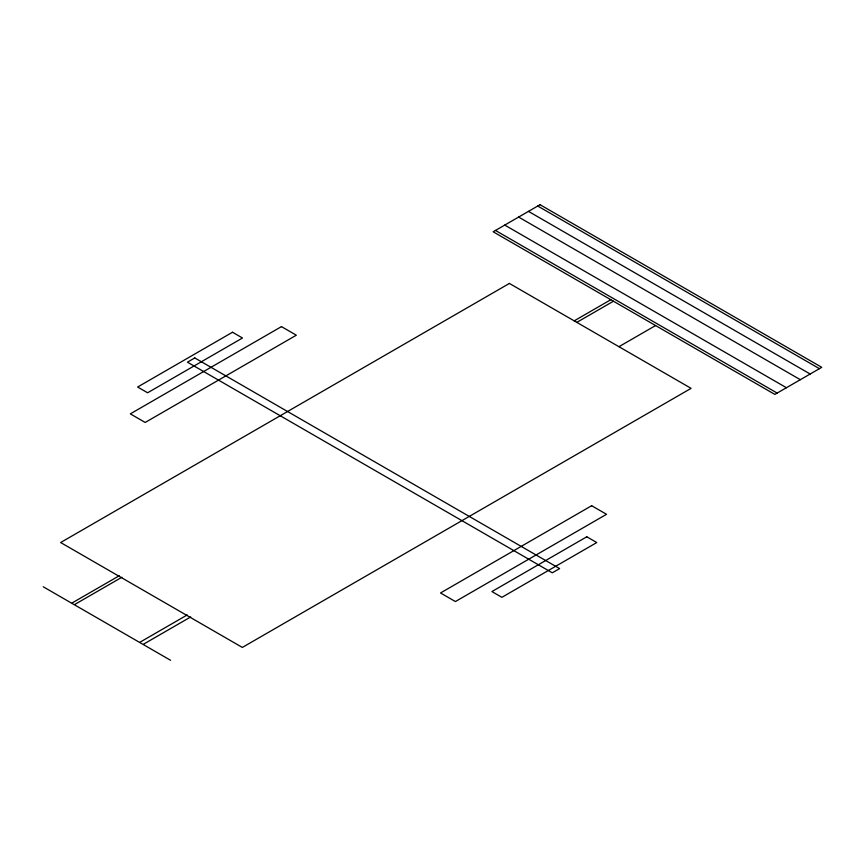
<?xml version="1.0" encoding="UTF-8"?>
<svg xmlns="http://www.w3.org/2000/svg" width="865" height="865" viewBox="0 0 865 865"><rect width="100%" height="100%" fill="white"/><g stroke="black" fill="none" stroke-linecap="round" stroke-linejoin="round"><path stroke-width="1.3" d="M72.238 602.883L119.262 575.733M74.866 604.397L121.889 577.247M574.187 320.861L610.82 299.712M576.814 322.375L613.447 301.225M618.951 346.692L655.584 325.543M140.184 642.1L187.208 614.95M143.666 644.111L190.689 616.961M537.738 206.032L819.436 368.674M528.472 211.384L810.17 374.015M518.632 217.061L800.33 379.703M504.738 225.084L786.436 387.725M495.472 230.436L777.17 393.078M43.25 586.784L170.578 660.298M232.512 332.246L137.632 387.023L147.612 392.786L242.492 338.01L232.512 332.246M194.766 357.937L187.435 362.175L552.281 572.814L559.623 568.586L194.766 357.937M281.46 326.613L130.323 413.87L145.19 422.455L296.327 335.198L281.46 326.613M540.052 204.702L493.158 231.777L774.856 394.408L821.75 367.333L540.052 204.702M509.388 283.439L60.636 542.528L242.341 647.431L691.092 388.353L509.388 283.439M591.66 505.711L440.523 592.968L455.39 601.553L606.527 514.297L591.66 505.711M586.794 536.787L491.915 591.563L501.895 597.326L596.774 542.55L586.794 536.787"/></g></svg>
